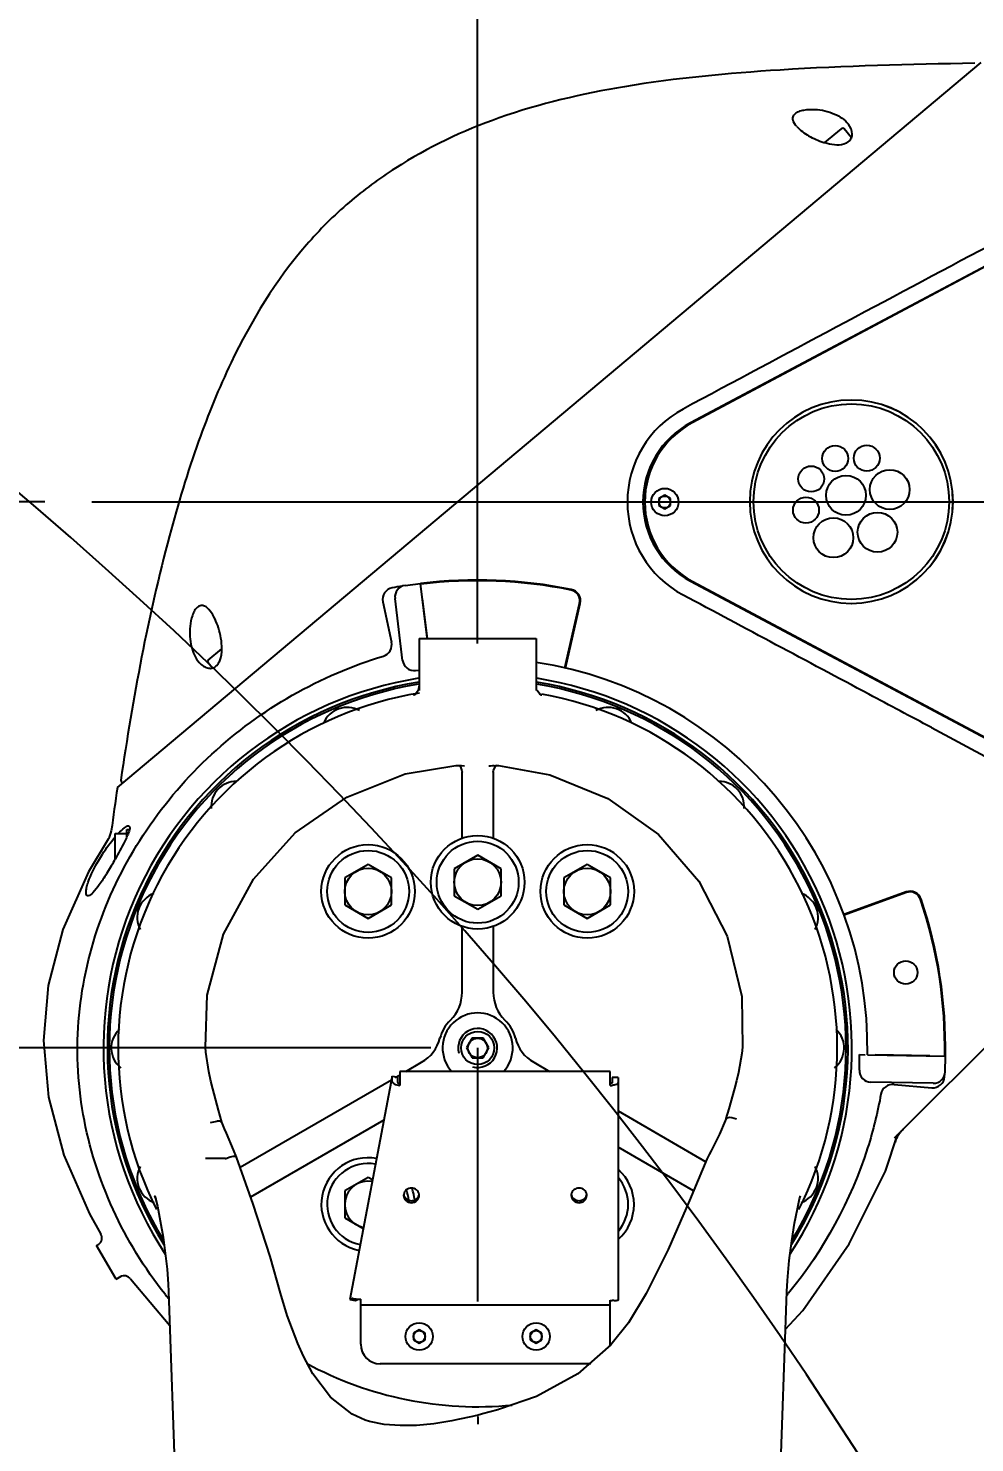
# Model space of a CAD drawing. Header units: millimetres. Extents: x 5828 to 7155, y 123 to 421.
# Drawn here: x 6898.36 to 6906.45, y 370.78 to 382.87 of the extents above; entities that cross this region are included whole.
import ezdxf

# ---------------------------------------------------------------- set-up
doc = ezdxf.new("R2010")
doc.units = ezdxf.units.MM
doc.linetypes.add('CENTER', pattern=[0.6, 0.375, -0.075, 0.075, -0.075])
for name, color, linetype in [('中心线', 7, 'Continuous'), ('外形图', 7, 'Continuous'), ('尺寸标注', 7, 'Continuous'), ('运动范围', 7, 'Continuous')]:
    doc.layers.add(name, color=color, linetype=linetype)
doc.styles.add('微软雅黑', font='msyh.ttc', dxfattribs={"height": 2})
doc.dimstyles.new('尺寸标注_1_30比例', dxfattribs={"dimtxt": 2.1, "dimasz": 1.7, "dimexe": 0.5, "dimexo": 0.4, "dimgap": 0.5, "dimtad": 1, "dimdec": 1, "dimlfac": 30, "dimdsep": 46, "dimtxsty": '微软雅黑', "dimcen": 0.09, "dimadec": 0, "dimazin": 0, "dimtp": 0.01, "dimtm": 0.01, "dimtfac": 1, "dimtdec": 1, "dimtofl": 0, "dimtmove": 0, "dimatfit": 3, "dimfxl": 1, "dimtolj": 1, "dimarcsym": 0})

# ---------------------------------------------------------------- blocks, each defined once
blk = doc.blocks.new('*D1095')
at = {"layer": 'Defpoints', "color": 0}
for p in [(6898.901, 378.823), (6822.201, 374.155), (6902.201, 374.155)]:
    blk.add_point(p, dxfattribs=at)
at = {"layer": '尺寸标注', "color": 0, "lineweight": -2}
for p, q in [((6898.501, 378.823), (6821.701, 378.823)), ((6822.201, 377.123), (6822.201, 375.855)), ((6901.801, 374.155), (6821.701, 374.155))]:
    blk.add_line(p, q, dxfattribs=at)
at = {"layer": '尺寸标注', "color": 0}
for points in [[(6822.484, 377.123), (6821.917, 377.123), (6822.201, 378.823)], [(6821.917, 375.855), (6822.484, 375.855), (6822.201, 374.155)]]:
    blk.add_solid(points, dxfattribs=at)
at = {"layer": '尺寸标注', "color": 0, "insert": (6820.61, 376.383), "char_height": 2, "attachment_point": 5, "rotation": 90, "style": '微软雅黑'}
blk.add_mtext('\\A1;\\A1;{\\H1.05x;140}', dxfattribs=at)
blk = doc.blocks.new('*D1101')
at = {"layer": 'Defpoints', "color": 0}
for p in [(6902.201, 410.718), (6987.085, 410.718), (6902.734, 329.488)]:
    blk.add_point(p, dxfattribs=at)
at = {"layer": '尺寸标注', "color": 0, "lineweight": -2}
for p, q in [((6902.601, 410.718), (6987.585, 410.718)), ((6987.085, 331.188), (6987.085, 409.018)), ((6903.134, 329.488), (6987.585, 329.488))]:
    blk.add_line(p, q, dxfattribs=at)
at = {"layer": '尺寸标注', "color": 0}
for points in [[(6987.368, 409.018), (6986.801, 409.018), (6987.085, 410.718)], [(6986.801, 331.188), (6987.368, 331.188), (6987.085, 329.488)]]:
    blk.add_solid(points, dxfattribs=at)
at = {"layer": '尺寸标注', "color": 0, "insert": (6985.499, 370.103), "char_height": 2, "attachment_point": 5, "rotation": 90, "style": '微软雅黑'}
blk.add_mtext('\\A1;\\A1;{\\H1.05x;2437}', dxfattribs=at)
blk = doc.blocks.new('*D1102')
at = {"layer": 'Defpoints', "color": 0}
for p in [(6938.468, 388.889), (6938.468, 379.269), (6902.201, 377.212)]:
    blk.add_point(p, dxfattribs=at)
at = {"layer": '尺寸标注', "color": 0, "lineweight": -2}
for p, q in [((6902.201, 377.612), (6902.201, 389.389)), ((6938.468, 379.669), (6938.468, 389.389)), ((6903.901, 388.889), (6936.768, 388.889))]:
    blk.add_line(p, q, dxfattribs=at)
at = {"layer": '尺寸标注', "color": 0}
for points in [[(6903.901, 389.173), (6903.901, 388.606), (6902.201, 388.889)], [(6936.768, 388.606), (6936.768, 389.173), (6938.468, 388.889)]]:
    blk.add_solid(points, dxfattribs=at)
at = {"layer": '尺寸标注', "color": 0, "insert": (6920.335, 390.48), "char_height": 2, "attachment_point": 5, "style": '微软雅黑'}
blk.add_mtext('\\A1;\\A1;{\\H1.05x;1088}', dxfattribs=at)

msp = doc.modelspace()

# ---------------------------------------------------------------- linework, layer by layer
at = {"layer": '中心线', "linetype": 'CENTER', "ltscale": 50}
msp.add_line((6898.901, 378.8231), (6945.6728, 378.8231), dxfattribs=at)
at = {"layer": '中心线', "color": 7, "linetype": 'CENTER', "ltscale": 50}
msp.add_line((6902.2012, 349.488), (6902.2012, 374.1547), dxfattribs=at)
at = {"layer": '外形图', "linetype": 'Continuous'}
for p, q in [((6899.1204, 376.3815), (6906.5053, 382.5781)), ((6905.1699, 381.8939), (6905.3112, 382.0125)), ((6905.3975, 381.9357), (6905.3347, 382.0105)), ((6906.6415, 380.8903), (6904.0216, 379.4984)), ((6906.6404, 380.8867), (6904.0362, 379.4978)), ((6903.8012, 378.8791), (6903.7512, 378.8502)), ((6903.7512, 378.8502), (6903.7512, 378.7925)), ((6903.8512, 378.8502), (6903.8012, 378.8791)), ((6903.8512, 378.7925), (6903.8512, 378.8502)), ((6903.7512, 378.7925), (6903.8012, 378.7636)), ((6903.8012, 378.7636), (6903.8512, 378.7925)), ((6901.5814, 378.1086), (6901.7137, 378.1249)), ((6901.7704, 377.6632), (6901.7137, 378.1249)), ((6904.0216, 378.1443), (6906.6415, 376.7525)), ((6904.0362, 378.1449), (6906.6404, 376.756)), ((6901.3906, 377.9682), (6901.4637, 377.6244)), ((6901.5593, 377.4678), (6901.4943, 377.9972)), ((6901.7714, 377.6547), (6901.73, 377.9926)), ((6902.9454, 377.4039), (6903.0726, 377.9548)), ((6902.951, 377.4026), (6903.0782, 377.9535)), ((6901.7012, 377.6547), (6901.7012, 377.2117)), ((6901.7012, 377.6547), (6902.7012, 377.6547)), ((6902.7012, 377.6547), (6902.7012, 377.2117)), ((6899.8979, 377.4701), (6900.0139, 377.5675)), ((6899.9322, 377.4033), (6899.8958, 377.4467)), ((6901.6707, 377.3808), (6901.7012, 377.3845)), ((6901.6541, 377.1695), (6901.6534, 377.1691)), ((6906.0809, 376.8937), (6906.5754, 376.6305)), ((6902.015, 376.5701), (6902.0632, 376.569)), ((6902.0632, 376.569), (6902.0872, 376.5668)), ((6902.0671, 376.5229), (6902.0678, 376.5123)), ((6902.0679, 376.5113), (6902.0678, 376.5123)), ((6902.0679, 375.9485), (6902.0679, 376.5123)), ((6902.2962, 376.5655), (6902.31, 376.5664)), ((6902.31, 376.5664), (6902.3523, 376.5693)), ((6902.3345, 376.5744), (6902.3345, 376.5664)), ((6902.3345, 376.5128), (6902.3359, 376.5268)), ((6902.3345, 376.5113), (6902.3345, 375.9485)), ((6902.3359, 376.5268), (6902.3527, 376.5635)), ((6902.3523, 376.5693), (6902.3802, 376.5688)), ((6902.3527, 376.5635), (6902.3642, 376.5744)), ((6899.2012, 375.9603), (6899.2012, 376.0214)), ((6899.2012, 376.0214), (6899.2242, 376.0214)), ((6899.1012, 375.7688), (6899.1012, 375.988)), ((6899.1012, 375.988), (6899.2012, 375.988)), ((6902.2012, 375.8023), (6902.0012, 375.6868)), ((6902.4012, 375.6868), (6902.2012, 375.8023)), ((6899.0952, 375.758), (6899.0933, 375.7547)), ((6901.2643, 375.7236), (6901.0643, 375.6081)), ((6901.4643, 375.6081), (6901.2643, 375.7236)), ((6902.0012, 375.6868), (6902.0012, 375.4559)), ((6902.4012, 375.4559), (6902.4012, 375.6868)), ((6903.138, 375.7236), (6902.938, 375.6081)), ((6903.338, 375.6081), (6903.138, 375.7236)), ((6901.0643, 375.6081), (6901.0643, 375.3772)), ((6901.4643, 375.3772), (6901.4643, 375.6081)), ((6902.938, 375.6081), (6902.938, 375.3772)), ((6903.338, 375.3772), (6903.338, 375.6081)), ((6905.7662, 373.3864), (6907.9315, 375.5517)), ((6902.0012, 375.4559), (6902.2012, 375.3404)), ((6902.2012, 375.3404), (6902.4012, 375.4559)), ((6905.8648, 375.4882), (6905.3335, 375.2948)), ((6905.8667, 375.4828), (6905.3354, 375.2894)), ((6901.0643, 375.3772), (6901.2643, 375.2617)), ((6901.2643, 375.2617), (6901.4643, 375.3772)), ((6902.938, 375.3772), (6903.138, 375.2617)), ((6903.138, 375.2617), (6903.338, 375.3772)), ((6902.0679, 374.6308), (6902.0679, 375.1943)), ((6902.3345, 375.1943), (6902.3345, 374.6308)), ((6902.1531, 374.238), (6902.105, 374.1547)), ((6902.2493, 374.238), (6902.1531, 374.238)), ((6902.2974, 374.1547), (6902.2493, 374.238)), ((6899.8732, 374.1617), (6899.8732, 374.1618)), ((6902.105, 374.1547), (6902.1531, 374.0714)), ((6902.2493, 374.0714), (6902.2974, 374.1547)), ((6904.4664, 374.1625), (6904.4665, 374.1626)), ((6905.465, 373.9644), (6905.4674, 374.0977)), ((6905.4674, 374.0977), (6905.515, 374.0969)), ((6905.534, 374.0965), (6906.2006, 374.0849)), ((6906.0673, 374.0872), (6905.6007, 374.0954)), ((6906.1982, 373.9516), (6906.2006, 374.0849)), ((6901.5876, 373.9544), (6901.7222, 374.0321)), ((6902.1531, 374.0714), (6902.2493, 374.0714)), ((6902.6802, 374.0321), (6902.8148, 373.9544)), ((6899.9193, 373.8722), (6899.9018, 373.9535)), ((6900.1698, 373.1359), (6901.463, 373.8825)), ((6901.4688, 373.9133), (6901.107, 372.0053)), ((6901.4688, 373.8677), (6901.4688, 373.9133)), ((6901.4688, 373.9133), (6901.5181, 373.9053)), ((6901.4958, 373.9014), (6901.5335, 373.9232)), ((6901.5181, 373.8597), (6901.5181, 373.9053)), ((6901.5345, 373.9544), (6901.5345, 373.8343)), ((6903.3345, 373.9544), (6901.5345, 373.9544)), ((6903.3345, 373.8343), (6903.3345, 373.9544)), ((6903.3512, 373.9027), (6903.3512, 373.8571)), ((6903.4012, 373.9027), (6903.3512, 373.9027)), ((6903.4012, 373.9027), (6903.4012, 371.9987)), ((6904.4314, 373.9443), (6904.4145, 373.8731)), ((6906.0965, 373.8534), (6905.5633, 373.8627)), ((6905.7622, 373.8432), (6906.0851, 373.8149)), ((6900.014, 373.5191), (6899.9841, 373.6229)), ((6903.4012, 373.6159), (6904.1528, 373.1819)), ((6904.3495, 373.6356), (6904.3246, 373.5508)), ((6900.0361, 373.4642), (6900.0138, 373.5197)), ((6901.3974, 373.5367), (6900.2597, 372.8799)), ((6900.0526, 373.4253), (6900.0361, 373.4642)), ((6900.1136, 373.2842), (6900.0526, 373.4253)), ((6904.2539, 373.3884), (6904.1971, 373.2752)), ((6904.2677, 373.4174), (6904.2539, 373.3884)), ((6905.6884, 373.1029), (6905.7908, 373.411)), ((6905.7794, 373.3673), (6905.7809, 373.371)), ((6905.7809, 373.371), (6905.7826, 373.3749)), ((6905.7826, 373.3749), (6905.7843, 373.3788)), ((6905.839, 373.4591), (6905.8421, 373.4623)), ((6900.1401, 373.2205), (6900.1136, 373.2842)), ((6904.0477, 372.9347), (6903.4012, 373.3079)), ((6904.1818, 373.2449), (6904.1618, 373.203)), ((6904.1971, 373.2752), (6904.1818, 373.2449)), ((6905.774, 373.3528), (6905.7726, 373.3489)), ((6905.7739, 373.3527), (6905.7753, 373.3566)), ((6900.0435, 373.2087), (6899.8742, 373.2087)), ((6900.1402, 373.2202), (6900.1401, 373.2205)), ((6901.2643, 373.0477), (6901.0643, 372.9322)), ((6901.3007, 373.0267), (6901.2643, 373.0477)), ((6901.0643, 372.9322), (6901.0643, 372.7013)), ((6901.0643, 372.7013), (6901.2218, 372.6104)), ((6898.9424, 372.4657), (6898.9627, 372.4774)), ((6899.1091, 372.177), (6898.9424, 372.4657)), ((6899.1091, 372.177), (6899.1537, 372.2028)), ((6899.2324, 372.1799), (6899.5682, 371.7811)), ((6903.642, 372.0556), (6903.4903, 371.8065)), ((6901.107, 372.0053), (6901.1309, 372.0166)), ((6901.107, 372.0053), (6901.1563, 371.9974)), ((6901.1563, 371.9974), (6901.1782, 372.0077)), ((6901.2012, 371.6215), (6901.2012, 372.0081)), ((6903.3345, 371.9549), (6901.2012, 371.9549)), ((6903.3345, 371.6215), (6903.3345, 371.9987)), ((6901.7012, 371.7459), (6901.6512, 371.7171)), ((6901.6512, 371.7171), (6901.6512, 371.6593)), ((6901.7512, 371.7171), (6901.7012, 371.7459)), ((6901.7512, 371.6593), (6901.7512, 371.7171)), ((6902.7012, 371.7459), (6902.6512, 371.7171)), ((6902.6512, 371.7171), (6902.6512, 371.6593)), ((6902.7512, 371.7171), (6902.7012, 371.7459)), ((6902.7512, 371.6593), (6902.7512, 371.7171)), ((6900.7108, 371.5199), (6900.6622, 371.6289)), ((6901.6512, 371.6593), (6901.7012, 371.6305)), ((6901.7012, 371.6305), (6901.7512, 371.6593)), ((6902.6512, 371.6593), (6902.7012, 371.6305)), ((6902.7012, 371.6305), (6902.7512, 371.6593)), ((6900.7108, 371.5199), (6900.7108, 371.5199)), ((6903.1679, 371.4549), (6901.3679, 371.4549)), ((6902.3729, 371.0626), (6902.2429, 371.0261)), ((6902.3891, 371.0674), (6902.3729, 371.0626)), ((6902.7036, 371.1764), (6902.3891, 371.0674)), ((6901.2398, 370.9727), (6901.1269, 371.0234)), ((6901.2755, 370.9613), (6901.2398, 370.9727)), ((6902.0309, 370.9777), (6901.9801, 370.9677)), ((6902.1576, 371.0049), (6902.0309, 370.9777)), ((6902.1795, 371.0097), (6902.1576, 371.0049)), ((6902.1978, 371.0138), (6902.1796, 371.0098)), ((6902.2429, 371.0261), (6902.1978, 371.0138)), ((6902.2031, 371.006), (6902.1981, 371.0139)), ((6902.2012, 371.0056), (6902.2012, 370.9401))]:
    msp.add_line(p, q, dxfattribs=at)
for points in [[(6901.7012, 377.252), (6901.6916, 377.2099), (6901.6691, 377.1799), (6901.6541, 377.1695)], [(6902.7332, 377.18), (6902.7107, 377.21), (6902.7099, 377.2136)], [(6902.7489, 377.1692), (6902.7482, 377.1696), (6902.7332, 377.18)], [(6899.8728, 374.1614), (6899.889, 374.6072), (6900.0274, 375.1287), (6900.2837, 375.5986), (6900.6414, 375.9951), (6901.0813, 376.2995), (6901.5819, 376.4969), (6902.015, 376.5701)], [(6902.0426, 376.5695), (6902.0531, 376.5589), (6902.0671, 376.5229)], [(6902.3802, 376.5688), (6902.819, 376.4904), (6903.3145, 376.2878), (6903.7464, 375.979), (6904.0931, 375.5801), (6904.3357, 375.1113), (6904.4599, 374.5956), (6904.4665, 374.1626)], [(6899.0427, 375.94), (6898.8741, 375.659), (6898.6548, 375.1672), (6898.5292, 374.6899), (6898.4883, 374.2193), (6898.5316, 373.7355), (6898.6639, 373.2374), (6898.8828, 372.7367), (6898.9787, 372.5642)], [(6899.9018, 373.9535), (6899.8772, 374.1191), (6899.8732, 374.1617)], [(6904.4661, 374.1629), (6904.4598, 374.1083), (6904.4314, 373.9443)], [(6899.9841, 373.6229), (6899.9356, 373.8057), (6899.9193, 373.8722)], [(6904.4145, 373.8731), (6904.3973, 373.8076), (6904.3495, 373.6356)], [(6904.3249, 373.5514), (6904.3175, 373.5326), (6904.2677, 373.4174)], [(6905.7753, 373.3566), (6905.7765, 373.36), (6905.7779, 373.3636), (6905.7794, 373.3673)], [(6905.7843, 373.3788), (6905.7862, 373.3828), (6905.7881, 373.3869)], [(6905.7881, 373.3869), (6905.7902, 373.391), (6905.7925, 373.3953), (6905.7948, 373.3997)], [(6905.7948, 373.3997), (6905.7974, 373.4042), (6905.8001, 373.4088), (6905.803, 373.4135)], [(6905.803, 373.4135), (6905.8061, 373.4183), (6905.8094, 373.4231)], [(6905.8094, 373.4231), (6905.8129, 373.4281), (6905.8166, 373.4331), (6905.8206, 373.4382), (6905.8248, 373.4433), (6905.8292, 373.4485), (6905.8339, 373.4538), (6905.839, 373.4591)], [(6900.5154, 372.0579), (6900.4269, 372.371), (6900.2805, 372.8208), (6900.1402, 373.2202)], [(6904.1618, 373.203), (6904.0118, 372.8504), (6903.8313, 372.4306), (6903.642, 372.0556)], [(6904.8331, 371.7502), (6904.9817, 371.9098), (6905.3787, 372.4817), (6905.6884, 373.1029)], [(6899.451, 372.8609), (6899.442, 372.8871), (6899.4438, 372.8798), (6899.4621, 372.8031), (6899.487, 372.6783), (6899.5107, 372.5364), (6899.5298, 372.3995), (6899.5447, 372.2642), (6899.5545, 372.1355), (6899.5581, 372.0722)], [(6904.8443, 372.072), (6904.8498, 372.1659), (6904.8653, 372.338), (6904.887, 372.5053), (6904.9114, 372.6562), (6904.9354, 372.7802), (6904.9545, 372.8638), (6904.9614, 372.8902)], [(6899.558, 372.0734), (6899.757, 366.3729), (6899.7472, 360.5267), (6899.5261, 354.7117), (6899.1133, 349.1065)], [(6900.6622, 371.6289), (6900.5729, 371.869), (6900.5152, 372.0587)], [(6905.289, 349.1072), (6904.8762, 354.7114), (6904.6552, 360.5269), (6904.6454, 366.3736), (6904.8444, 372.0734)], [(6903.4903, 371.8064), (6903.3393, 371.617), (6903.0586, 371.3705), (6902.7036, 371.1764)], [(6901.1269, 371.0234), (6900.9424, 371.1685), (6900.7925, 371.3679), (6900.7108, 371.5199)], [(6901.9801, 370.9677), (6901.8274, 370.9431), (6901.6792, 370.9288), (6901.5372, 370.9261), (6901.4027, 370.9359), (6901.2755, 370.9613)]]:
    msp.add_lwpolyline(points, dxfattribs=at)
at = {"layer": '外形图', "color": 7, "linetype": 'Continuous'}
for centre, radius in [((6905.3964, 378.8244), 0.8358), ((6905.2582, 379.1939), 0.1108), ((6905.5281, 379.1962), 0.1108), ((6905.053, 379.0186), 0.1108), ((6905.3507, 378.8787), 0.17), ((6905.7248, 378.9279), 0.17), ((6905.0085, 378.7525), 0.1108), ((6905.2427, 378.5162), 0.17), ((6905.62, 378.5625), 0.17)]:
    msp.add_circle(centre, radius, dxfattribs=at)
at = {"layer": '外形图', "linetype": 'Continuous'}
for centre, radius in [((6903.8012, 378.8214), 0.1167), ((6903.8012, 378.8214), 0.05), ((6902.2012, 375.5714), 0.4), ((6902.2012, 375.5714), 0.35), ((6901.2643, 375.4927), 0.4), ((6901.2643, 375.4927), 0.35), ((6903.138, 375.4927), 0.4), ((6903.138, 375.4927), 0.35), ((6901.2643, 375.4927), 0.2), ((6902.2012, 375.5714), 0.2), ((6903.138, 375.4927), 0.2), ((6905.8614, 374.8001), 0.1), ((6902.2012, 374.1547), 0.1417), ((6902.2012, 374.1547), 0.0833), ((6901.7012, 371.6882), 0.1167), ((6902.7012, 371.6882), 0.1167), ((6901.7012, 371.6882), 0.05), ((6902.7012, 371.6882), 0.05)]:
    msp.add_circle(centre, radius, dxfattribs=at)
for centre, radius, start, end in [((6905.3219, 381.9997), 0.0167, 40, 130), ((6905.3212, 382.4203), 0.5482, 253.0642, 253.94725), ((6905.327, 381.965), 0.0769, 333.87291, 334.9278), ((6905.327, 381.965), 0.0768, 334.92902, 337.50844), ((7488.4429, -713.474), 1239.5441, 117.9966401, 118.1338363), ((6904.3826, 378.8214), 0.9013, 118.15419, 241.8458), ((6904.3813, 378.8214), 0.7667, 117.97947, 242.02053), ((6904.397, 378.8214), 0.7667, 118.07249, 241.92751), ((6901.4884, 377.989), 0.1, 100.53072, 192), ((6902.2012, 374.1547), 4, 99.26555, 100.53072), ((6901.5936, 378.0094), 0.1, 97, 187), ((6902.2012, 374.1547), 4, 78.46928, 97), ((6902.2012, 374.1547), 3.9943, 78.46928, 97), ((6902.9808, 377.976), 0.0943, 347, 78.46928), ((6902.9808, 377.976), 0.1, 347, 78.46928), ((6899.9086, 377.4574), 0.0167, 130, 220), ((6901.6586, 377.48), 0.1, 187, 277), ((6902.2012, 374.1547), 3.3333, 359, 81.36363), ((6902.2012, 374.1547), 3.2, 99.08584, 213.39385), ((6902.2012, 374.1547), 3.1667, 99.15871, 212.04565), ((6902.2012, 374.1547), 3.15, 99.26819, 211.44089), ((6902.2012, 374.1547), 3.1667, 327.95227, 80.84129), ((6902.2012, 374.1547), 3.2, 326.62591, 80.91416), ((6902.2012, 374.1547), 3.15, 328.5436, 80.73278), ((6902.2012, 374.1547), 3.0745, 99.31628, 206.69211), ((6902.2012, 374.1547), 3.0745, 333.2877, 79.71098), ((6901.085, 376.8494), 0.2167, 60.99001, 157.30983), ((6903.3173, 376.8494), 0.2167, 22.69018, 119.01), ((6899.1663, 376.4418), 0.0167, 171.5789, 309.99827), ((6900.1388, 376.2171), 0.2167, 90, 184.05685), ((6904.2636, 376.2171), 0.2167, 355.94314, 90), ((6929.2219, 372.0031), 30.4183, 171.72407, 172.43103), ((6899.0714, 376.061), 0.1584, 344.40626, 345.92248), ((6898.4674, 376.2922), 0.8057, 335.74185, 336.59606), ((6895.1135, 378.0249), 4.5818, 330.34642, 330.50166), ((6899.5065, 375.2709), 0.2167, 110.00907, 208.79575), ((6904.8958, 375.2709), 0.2167, 331.20425, 69.99092), ((6905.899, 375.3942), 0.1, 18.53072, 110), ((6905.899, 375.3942), 0.0943, 18.53072, 110), ((6902.2012, 374.1547), 3.9943, 359, 18.53072), ((6902.2012, 374.1547), 4, 358.99238, 18.53072), ((6901.7345, 374.6308), 0.3333, 314.427, 0), ((6902.6679, 374.6308), 0.3333, 180, 225.573), ((6902.2012, 374.1547), 0.3, 317.73505, 222.26495), ((6902.2012, 374.1547), 0.3333, 134.427, 165.573), ((6902.2012, 374.1547), 0.3333, 14.427, 45.573), ((6899.2845, 374.1547), 0.2167, 132.84256, 231.27339), ((6901.5555, 374.3208), 0.3333, 300, 345.573), ((6902.2012, 374.1547), 0.1667, 255, 195), ((6902.8468, 374.3208), 0.3333, 194.427, 240), ((6905.1179, 374.1547), 0.2167, 308.72661, 47.15745), ((6905.565, 373.9626), 0.1, 179, 269), ((6906.0938, 373.9145), 0.1, 265, 356.46928), ((6906.0983, 373.9533), 0.1, 269, 359), ((6902.2012, 374.1547), 4, 356.46928, 356.74811), ((6903.3346, 374.024), 0.1897, 269.96797, 275.01308), ((6900.0186, 373.1959), 0.3346, 98.39849, 108.12366), ((6899.5065, 373.0386), 0.2167, 151.66475, 250.86423), ((6901.2643, 372.8168), 0.4, 79.74953, 258.77457), ((6901.2643, 372.8168), 0.35, 79.82182, 258.70768), ((6904.8958, 373.0386), 0.2167, 289.13578, 28.33526), ((6901.2643, 372.8168), 0.2, 80.23815, 258.28857), ((6903.138, 372.8168), 0.35, 318.86765, 41.13235), ((6903.138, 372.8168), 0.4, 311.88845, 48.11155), ((6901.6268, 372.8946), 0.059, 171.55564, 179.97731), ((6901.6275, 372.9118), 0.0596, 188.43695, 196.41796), ((6901.6272, 372.9117), 0.0594, 196.42366, 197.33709), ((6901.2643, 372.8168), 0.35, 6.00045, 20.93776), ((6901.2643, 372.8168), 0.4, 5.5038, 20), ((6901.6418, 372.9117), 0.0594, 342.66291, 343.57634), ((6901.6416, 372.9118), 0.0596, 343.58204, 351.56305), ((6901.6422, 372.8946), 0.059, 0.02269, 8.44436), ((6903.0602, 372.8946), 0.059, 171.55564, 179.97731), ((6903.0608, 372.9118), 0.0596, 188.43695, 196.41796), ((6903.0605, 372.9117), 0.0594, 196.42366, 197.33709), ((6903.0752, 372.9117), 0.0594, 342.66291, 343.57634), ((6903.0749, 372.9118), 0.0596, 343.58204, 351.56305), ((6903.0755, 372.8946), 0.059, 0.02269, 8.44436), ((6898.9212, 372.5304), 0.0667, 308.02085, 30.40427), ((6899.1788, 372.1403), 0.0667, 36.40092, 119.99868), ((6902.3032, 374.2576), 3.5468, 218.50747, 219.22796), ((6901.9282, 374.4639), 3.7916, 320.36121, 320.64567), ((6901.1843, 372.2349), 0.2274, 268.4337, 268.93521), ((6901.1843, 372.2345), 0.227, 268.93484, 269.78418), ((6901.1844, 372.2279), 0.2204, 269.75057, 274.37373), ((6903.3803, 372.2092), 0.2153, 257.73147, 262.11106), ((6903.3803, 372.2091), 0.2153, 262.09741, 262.38006), ((6901.3679, 371.6215), 0.1667, 180, 270), ((6903.1679, 371.6215), 0.1667, 356.6171, 0), ((6902.2012, 374.1547), 3.0667, 241.48091, 275.52897)]:
    msp.add_arc(centre, radius, start, end, dxfattribs=at)
at = {"layer": '外形图', "color": 7, "linetype": 'Continuous'}
for centre, start, end in [((6905.3964, 378.8244), 90.00003, 89.97699), ((6905.3968, 378.8244), 270.00001, 90)]:
    msp.add_arc(centre, 0.8692, start, end, dxfattribs=at)
at = {"layer": '外形图', "linetype": 'Continuous'}
for points, knots in [([(6906.4514, 382.5716), (6905.8967, 382.5633), (6904.896, 382.5376), (6903.531, 382.4115), (6902.4114, 382.1541), (6901.6247, 381.7822), (6901.0876, 381.3867), (6900.5663, 380.8668), (6900.1374, 380.1633), (6899.7907, 379.3082), (6899.4325, 378.125), (6899.2538, 377.1464), (6899.1498, 376.4442)], [0, 0, 0, 0, 0.1513376, 0.2729745, 0.3734117, 0.4631753, 0.5079206, 0.5548051, 0.663233, 0.7294486, 0.8063919, 1, 1, 1, 1]), ([(6904.9304, 382.0302), (6904.9162, 382.046), (6904.8966, 382.0724), (6904.8956, 382.1158), (6904.9158, 382.1442), (6904.9501, 382.1626), (6905.007, 382.1776), (6905.1112, 382.1809), (6905.2472, 382.1512), (6905.3409, 382.0903), (6905.3711, 382.0516)], [0, 0, 0, 0, 0.1030238, 0.1493007, 0.2000215, 0.2626318, 0.3342342, 0.4838505, 0.7623591, 1, 1, 1, 1]), ([(6904.9304, 382.0302), (6904.9587, 381.9988), (6905.0337, 381.9463), (6905.1162, 381.9097), (6905.1616, 381.8959)], [0, 0, 0, 0, 0.4717027, 1, 1, 1, 1]), ([(6905.398, 381.9356), (6905.402, 381.9453), (6905.4097, 381.9867), (6905.3899, 382.0277), (6905.3711, 382.0516)], [0, 0, 0, 0, 0.2575363, 1, 1, 1, 1]), ([(6905.1697, 381.8935), (6905.2221, 381.8784), (6905.2985, 381.8641), (6905.3661, 381.8962), (6905.3787, 381.908)], [0, 0, 0, 0, 0.7597774, 1, 1, 1, 1]), ([(6906.0809, 376.8936), (6905.9028, 376.9884), (6905.1947, 377.3655), (6904.4869, 377.7434), (6903.9572, 378.0266)], [0, 0, 0, 0, 0.2514175, 1, 1, 1, 1]), ([(6899.914, 377.8899), (6899.9006, 377.907), (6899.8777, 377.9314), (6899.8343, 377.9398), (6899.8024, 377.9239), (6899.7787, 377.8922), (6899.7545, 377.8373), (6899.7343, 377.7331), (6899.742, 377.5912), (6899.7871, 377.4866), (6899.8208, 377.4493)], [0, 0, 0, 0, 0.1029885, 0.149042, 0.199645, 0.2623066, 0.3338478, 0.4831266, 0.7614887, 1, 1, 1, 1]), ([(6900.0139, 377.5675), (6900.014, 377.6278), (6899.9921, 377.7407), (6899.9469, 377.8478), (6899.914, 377.8899)], [0, 0, 0, 0, 0.5302924, 1, 1, 1, 1]), ([(6901.395, 377.504), (6901.4187, 377.5111), (6901.4618, 377.546), (6901.4688, 377.6001), (6901.4637, 377.6244)], [0, 0, 0, 0, 0.4991705, 1, 1, 1, 1]), ([(6899.5278, 372.0493), (6899.1774, 372.4896), (6898.8011, 373.2987), (6898.7554, 374.4386), (6899.0134, 375.5513), (6899.8375, 376.7627), (6900.8552, 377.3424), (6901.395, 377.504)], [0, 0, 0, 0, 0.2493816, 0.3749821, 0.5006147, 0.7502288, 1, 1, 1, 1]), ([(6899.9322, 377.4019), (6899.9614, 377.4088), (6900.0098, 377.4677), (6900.0139, 377.5328), (6900.0139, 377.5675)], [0, 0, 0, 0, 0.463852, 1, 1, 1, 1]), ([(6899.8208, 377.4493), (6899.8415, 377.4262), (6899.8789, 377.3988), (6899.9218, 377.3994), (6899.9322, 377.4019)], [0, 0, 0, 0, 0.7432584, 1, 1, 1, 1]), ([(6899.13, 375.9898), (6899.1463, 376.0065), (6899.1724, 376.0298), (6899.2042, 376.0547), (6899.2174, 376.0547)], [0, 0, 0, 0, 0.6377199, 1, 1, 1, 1]), ([(6899.2174, 376.0547), (6899.2244, 376.0547), (6899.2297, 376.0372), (6899.2262, 376.0271), (6899.2251, 376.0225)], [0, 0, 0, 0, 0.5948568, 1, 1, 1, 1]), ([(6898.9586, 375.7547), (6898.9697, 375.7738), (6899.0129, 375.8446), (6899.0611, 375.9127), (6899.1012, 375.9586)], [0, 0, 0, 0, 0.2656285, 1, 1, 1, 1]), ([(6899.202, 375.9612), (6899.1954, 375.9466), (6899.1639, 375.8814), (6899.1291, 375.8179), (6899.1013, 375.7688)], [0, 0, 0, 0, 0.2216565, 1, 1, 1, 1]), ([(6898.8567, 375.5225), (6898.8601, 375.5396), (6898.885, 375.6209), (6898.9248, 375.6965), (6898.9586, 375.7547)], [0, 0, 0, 0, 0.2057686, 1, 1, 1, 1]), ([(6899.0933, 375.7547), (6899.0721, 375.7175), (6899.0311, 375.648), (6898.9709, 375.5535), (6898.922, 375.4913), (6898.8857, 375.4547), (6898.8698, 375.4547)], [0, 0, 0, 0, 0.3398119, 0.6433588, 0.8741292, 1, 1, 1, 1]), ([(6898.8698, 375.4547), (6898.8662, 375.4547), (6898.8544, 375.4604), (6898.8514, 375.4886), (6898.8541, 375.5091), (6898.8567, 375.5225)], [0, 0, 0, 0, 0.1440547, 0.4575888, 1, 1, 1, 1]), ([(6901.4688, 373.8677), (6901.4688, 373.8641), (6901.475, 373.8556), (6901.4968, 373.8429), (6901.5185, 373.8368), (6901.5345, 373.8343)], [0, 0, 0, 0, 0.1406017, 0.3656041, 1, 1, 1, 1]), ([(6901.5181, 373.8597), (6901.5181, 373.8574), (6901.5251, 373.8535), (6901.5305, 373.852), (6901.5345, 373.8514)], [0, 0, 0, 0, 0.358984, 1, 1, 1, 1]), ([(6903.3512, 373.8571), (6903.3512, 373.855), (6903.3438, 373.8517), (6903.3385, 373.8514), (6903.3345, 373.8514)], [0, 0, 0, 0, 0.3471981, 1, 1, 1, 1]), ([(6903.4012, 373.8571), (6903.4012, 373.8505), (6903.3805, 373.8381), (6903.3635, 373.8361), (6903.3512, 373.835)], [0, 0, 0, 0, 0.3483451, 1, 1, 1, 1]), ([(6905.7622, 373.8432), (6905.7374, 373.8453), (6905.6844, 373.8323), (6905.654, 373.7857), (6905.6496, 373.7612)], [0, 0, 0, 0, 0.5010813, 1, 1, 1, 1]), ([(6905.6496, 373.7612), (6905.6217, 373.6058), (6905.4705, 372.9942), (6905.1589, 372.424), (6904.8601, 372.0596)], [0, 0, 0, 0, 0.2509951, 1, 1, 1, 1]), ([(6900.0144, 373.5177), (6900.0122, 373.5232), (6899.9952, 373.5317), (6899.9796, 373.5283), (6899.9697, 373.5269)], [0, 0, 0, 0, 0.3740933, 1, 1, 1, 1]), ([(6904.3245, 373.5498), (6904.3261, 373.5539), (6904.3547, 373.5735), (6904.3883, 373.5571), (6904.414, 373.5496)], [0, 0, 0, 0, 0.1424959, 1, 1, 1, 1]), ([(6900.1397, 373.2206), (6900.1381, 373.2243), (6900.1009, 373.2372), (6900.0704, 373.215), (6900.0425, 373.2043)], [0, 0, 0, 0, 0.1180589, 1, 1, 1, 1]), ([(6901.5679, 372.8946), (6901.5679, 372.8784), (6901.5833, 372.8443), (6901.6345, 372.8256), (6901.6857, 372.8443), (6901.7012, 372.8784), (6901.7012, 372.8946)], [0, 0, 0, 0, 0.2445068, 0.5, 0.7554932, 1, 1, 1, 1]), ([(6901.7005, 372.9032), (6901.6984, 372.9179), (6901.6813, 372.9469), (6901.6345, 372.9625), (6901.5878, 372.9469), (6901.5707, 372.9179), (6901.5685, 372.9032)], [0, 0, 0, 0, 0.2450046, 0.5, 0.7549954, 1, 1, 1, 1]), ([(6901.5706, 372.894), (6901.5746, 372.8812), (6901.5925, 372.8574), (6901.6345, 372.8448), (6901.6766, 372.8574), (6901.6945, 372.8812), (6901.6985, 372.894)], [0, 0, 0, 0, 0.2455964, 0.5, 0.7544036, 1, 1, 1, 1]), ([(6903.0012, 372.8946), (6903.0012, 372.8784), (6903.0166, 372.8443), (6903.0679, 372.8256), (6903.1191, 372.8443), (6903.1345, 372.8784), (6903.1345, 372.8946)], [0, 0, 0, 0, 0.2445068, 0.5, 0.7554932, 1, 1, 1, 1]), ([(6903.1339, 372.9032), (6903.1317, 372.9179), (6903.1146, 372.9469), (6903.0679, 372.9625), (6903.0211, 372.9469), (6903.004, 372.9179), (6903.0018, 372.9032)], [0, 0, 0, 0, 0.2450046, 0.5, 0.7549954, 1, 1, 1, 1]), ([(6903.0039, 372.894), (6903.0079, 372.8812), (6903.0258, 372.8574), (6903.0679, 372.8448), (6903.1099, 372.8574), (6903.1278, 372.8812), (6903.1318, 372.894)], [0, 0, 0, 0, 0.2455964, 0.5, 0.7544036, 1, 1, 1, 1]), ([(6901.1309, 372.0166), (6901.1312, 372.0159), (6901.1335, 372.0146), (6901.1404, 372.0119), (6901.1473, 372.0107), (6901.1524, 372.0098)], [0, 0, 0, 0, 0.1047545, 0.3088345, 1, 1, 1, 1]), ([(6901.1524, 372.0098), (6901.1544, 372.0095), (6901.1628, 372.0084), (6901.1714, 372.0078), (6901.1781, 372.0076)], [0, 0, 0, 0, 0.2247615, 1, 1, 1, 1]), ([(6903.4012, 371.9987), (6903.4012, 371.9973), (6903.3949, 371.9952), (6903.3861, 371.994), (6903.37, 371.9938), (6903.3583, 371.9948), (6903.3518, 371.9957)], [0, 0, 0, 0, 0.0867295, 0.2926525, 0.6067156, 1, 1, 1, 1])]:
    msp.add_open_spline(points, degree=3, knots=knots, dxfattribs=at)
for points in [[(6905.3787, 381.908), (6905.3858, 381.9146), (6905.3917, 381.9225), (6905.396, 381.9312)], [(6899.0426, 375.94), (6899.0563, 375.9607), (6899.0654, 375.9852), (6899.0687, 376.0098)], [(6899.224, 376.0184), (6899.2196, 376.0026), (6899.2133, 375.9873), (6899.2068, 375.9722)]]:
    msp.add_open_spline(points, degree=3, dxfattribs=at)
at = {"layer": '运动范围'}
for centre, radius, start, end in [((6902.2012, 346.1547), 64.5631, 295, 170), ((6874.6266, 351.0169), 36.5631, 12.00224, 93.00059)]:
    msp.add_arc(centre, radius, start, end, dxfattribs=at)

# ---------------------------------------------------------------- dimensions: what is measured, and where the dimension line sits
at = {"layer": '尺寸标注'}
dim = msp.add_linear_dim(base=(6987.0845, 410.7178), p1=(6902.7335, 329.488), p2=(6902.2012, 410.7178), angle=90, text='\\A1;{\\H1.05x;2437}', dimstyle='尺寸标注_1_30比例', override={"dimtxsty": '微软雅黑'}, dxfattribs=at)
dim.commit()
dim.dimension.update_dxf_attribs({"geometry": '*D1101', "text_midpoint": (6985.4993, 370.1029)})
dim = msp.add_linear_dim(base=(6938.4679, 388.8895), p1=(6902.2012, 377.2117), p2=(6938.4679, 379.2689), text='\\A1;{\\H1.05x;1088}', dimstyle='尺寸标注_1_30比例', override={"dimtxsty": '微软雅黑'}, dxfattribs=at)
dim.commit()
dim.dimension.update_dxf_attribs({"geometry": '*D1102', "text_midpoint": (6920.3345, 390.4801)})
dim = msp.add_linear_dim(base=(6822.2005, 374.1547), p1=(6898.901, 378.8231), p2=(6902.2012, 374.1547), angle=90, text='\\A1;{\\H1.05x;140}', dimstyle='尺寸标注_1_30比例', override={"dimtxsty": '微软雅黑'}, dxfattribs=at)
dim.commit()
dim.dimension.update_dxf_attribs({"geometry": '*D1095', "text_midpoint": (6822.2005, 376.3825), "dimtype": 160})

doc.saveas('drawing.dxf')
